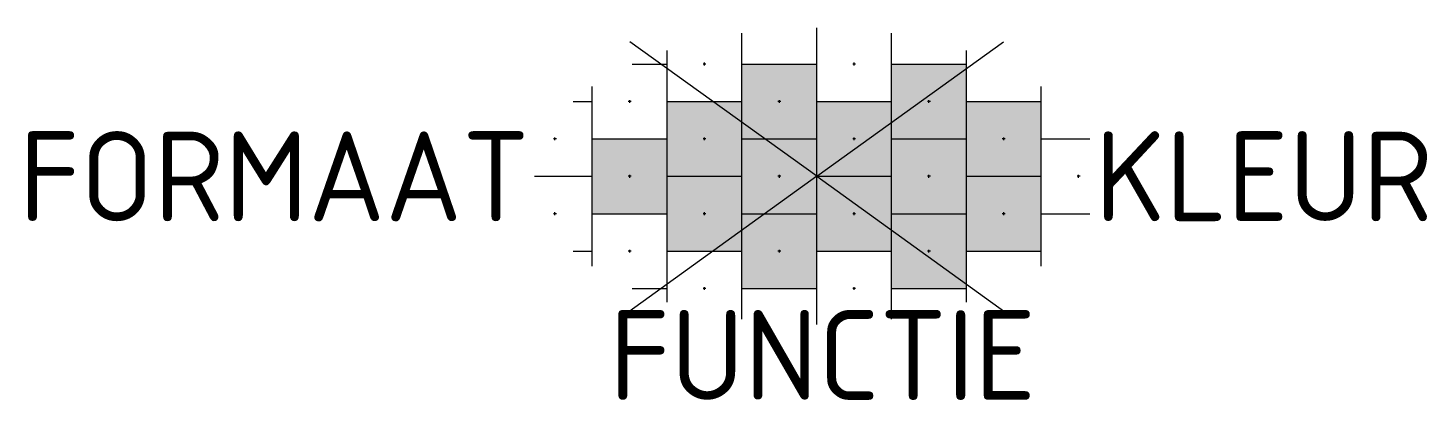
# Model space of a CAD drawing. Extents: x -15.8 to 12.2, y -4.5 to 3.
import ezdxf
from ezdxf.enums import TextEntityAlignment as Align

# ---------------------------------------------------------------- set-up
doc = ezdxf.new("R2010")
doc.units = 0
doc.styles.add('NLCS-ISO', font='NLCS-ISO.ttf')

msp = doc.modelspace()

# ---------------------------------------------------------------- hatches: boundary and pattern name
h = msp.add_hatch(color=254)
h.dxf.hatch_style = 1
h.paths.add_polyline_path([(0, 2.25), (-1.5, 2.25), (-1.5, 0.75), (0, 0.75)])
h = msp.add_hatch(color=254)
h.dxf.hatch_style = 1
h.paths.add_polyline_path([(3, 2.25), (1.5, 2.25), (1.5, 0.75), (3, 0.75)])
h = msp.add_hatch(color=254)
h.dxf.hatch_style = 1
h.paths.add_polyline_path([(-1.5, 1.5), (-3, 1.5), (-3, 0), (-1.5, 0)])
h = msp.add_hatch(color=254)
h.dxf.hatch_style = 1
h.paths.add_polyline_path([(1.5, 1.5), (0, 1.5), (0, 0.75), (0, 0), (1.5, 0)])
h = msp.add_hatch(color=254)
h.dxf.hatch_style = 1
h.paths.add_polyline_path([(4.5, 1.5), (3, 1.5), (3, 0.75), (3, 0), (4.5, 0)])
h = msp.add_hatch(color=254)
h.dxf.hatch_style = 1
h.paths.add_polyline_path([(-3, 0.75), (-4.5, 0.75), (-4.5, -0.75), (-3, -0.75)])
h = msp.add_hatch(color=254)
h.dxf.hatch_style = 1
h.paths.add_polyline_path([(0, 0.75), (-1.5, 0.75), (-1.5, 0), (-1.5, -0.75), (0, -0.75)])
h = msp.add_hatch(color=254)
h.dxf.hatch_style = 1
h.paths.add_polyline_path([(3, 0.75), (1.5, 0.75), (1.5, -0.75), (3, -0.75)])
h = msp.add_hatch(color=254)
h.dxf.hatch_style = 1
h.paths.add_polyline_path([(-1.5, 0), (-3, 0), (-3, -0.75), (-3, -1.5), (-1.5, -1.5)])
h = msp.add_hatch(color=254)
h.dxf.hatch_style = 1
h.paths.add_polyline_path([(1.5, 0), (0, 0), (0, -0.75), (0, -1.5), (1.5, -1.5)])
h = msp.add_hatch(color=254)
h.dxf.hatch_style = 1
h.paths.add_polyline_path([(4.5, 0), (3, 0), (3, -0.75), (3, -1.5), (4.5, -1.5)])
h = msp.add_hatch(color=254)
h.dxf.hatch_style = 1
h.paths.add_polyline_path([(0, -0.75), (-1.5, -0.75), (-1.5, -1.5), (-1.5, -2.25), (0, -2.25)])
h = msp.add_hatch(color=254)
h.dxf.hatch_style = 1
h.paths.add_polyline_path([(3, -0.75), (1.5, -0.75), (1.5, -1.5), (1.5, -2.25), (3, -2.25)])

# ---------------------------------------------------------------- linework, layer by layer
for p, q in [((-1.5, -2.866), (-1.5, 2.866)), ((0, -2.973), (0, 2.973)), ((1.5, -2.866), (1.5, 2.866)), ((-3.698, 2.25), (-3, 2.25)), ((-3, -2.521), (-3, 2.521)), ((-2.221, 2.25), (-2.279, 2.25)), ((-2.25, 2.221), (-2.25, 2.279)), ((-1.5, 2.25), (0, 2.25)), ((0.779, 2.25), (0.721, 2.25)), ((0.75, 2.221), (0.75, 2.279)), ((1.5, 2.25), (3, 2.25)), ((3, -2.521), (3, 2.521)), ((-4.5, -1.802), (-4.5, 1.802)), ((4.5, -1.802), (4.5, 1.802)), ((-4.885, 1.5), (-4.5, 1.5)), ((-3.721, 1.5), (-3.779, 1.5)), ((-3.75, 1.471), (-3.75, 1.529)), ((-3, 1.5), (-1.5, 1.5)), ((-0.721, 1.5), (-0.779, 1.5)), ((-0.75, 1.471), (-0.75, 1.529)), ((0, 1.5), (1.5, 1.5)), ((2.279, 1.5), (2.221, 1.5)), ((2.25, 1.471), (2.25, 1.529)), ((3, 1.5), (4.5, 1.5)), ((-5.221, 0.75), (-5.279, 0.75)), ((-5.25, 0.721), (-5.25, 0.779)), ((-4.5, 0.75), (-3, 0.75)), ((-2.221, 0.75), (-2.279, 0.75)), ((-2.25, 0.721), (-2.25, 0.779)), ((-1.5, 0.75), (0, 0.75)), ((0.779, 0.75), (0.721, 0.75)), ((0.75, 0.721), (0.75, 0.779)), ((1.5, 0.75), (3, 0.75)), ((3.779, 0.75), (3.721, 0.75)), ((3.75, 0.721), (3.75, 0.779)), ((4.5, 0.75), (5.475, 0.75)), ((-5.658, 0), (-4.5, 0)), ((-3.75, -0.029), (-3.75, 0.029)), ((-3, 0), (-1.5, 0)), ((-0.75, -0.029), (-0.75, 0.029)), ((0, 0), (1.5, 0)), ((2.25, -0.029), (2.25, 0.029)), ((3, 0), (4.5, 0)), ((5.25, -0.029), (5.25, 0.029)), ((-3.721, 0), (-3.779, 0)), ((-0.721, 0), (-0.779, 0)), ((2.279, 0), (2.221, 0)), ((5.279, 0), (5.221, 0)), ((-5.221, -0.75), (-5.279, -0.75)), ((-5.25, -0.779), (-5.25, -0.721)), ((-4.5, -0.75), (-3, -0.75)), ((-2.221, -0.75), (-2.279, -0.75)), ((-2.25, -0.779), (-2.25, -0.721)), ((-1.5, -0.75), (0, -0.75)), ((0.779, -0.75), (0.721, -0.75)), ((0.75, -0.779), (0.75, -0.721)), ((1.5, -0.75), (3, -0.75)), ((3.779, -0.75), (3.721, -0.75)), ((3.75, -0.779), (3.75, -0.721)), ((4.5, -0.75), (5.475, -0.75)), ((-4.885, -1.5), (-4.5, -1.5)), ((-3.721, -1.5), (-3.779, -1.5)), ((-3.75, -1.529), (-3.75, -1.471)), ((-3, -1.5), (-1.5, -1.5)), ((-0.721, -1.5), (-0.779, -1.5)), ((-0.75, -1.529), (-0.75, -1.471)), ((0, -1.5), (1.5, -1.5)), ((2.279, -1.5), (2.221, -1.5)), ((2.25, -1.529), (2.25, -1.471)), ((3, -1.5), (4.5, -1.5)), ((-2.25, -2.279), (-2.25, -2.221)), ((0.75, -2.279), (0.75, -2.221)), ((-3.698, -2.25), (-3, -2.25)), ((-2.221, -2.25), (-2.279, -2.25)), ((-1.5, -2.25), (0, -2.25)), ((0.779, -2.25), (0.721, -2.25)), ((1.5, -2.25), (3, -2.25))]:
    msp.add_line(p, q)
at = {"ltscale": 0.1}
for q in [(-3.745, 2.696), (3.745, 2.696), (-3.771, -2.715), (3.771, -2.715)]:
    msp.add_line((0, 0), q, dxfattribs=at)

# ---------------------------------------------------------------- texts
at = {"style": 'NLCS-ISO'}
msp.add_attdef('FORMAAT', text='30x30', height=1.8, dxfattribs=at).set_placement((-5.758, 0), align=Align.MIDDLE_RIGHT)
msp.add_attdef('KLEUR', text='G', height=1.8, dxfattribs=at).set_placement((5.575, 0), align=Align.MIDDLE_LEFT)
at = {"style": 'NLCS-ISO', "flags": 1}
msp.add_attdef('FUNCTIE', text='', height=1.8, dxfattribs=at).set_placement((0.116, -3.585), align=Align.MIDDLE_CENTER)

doc.saveas('drawing.dxf')
